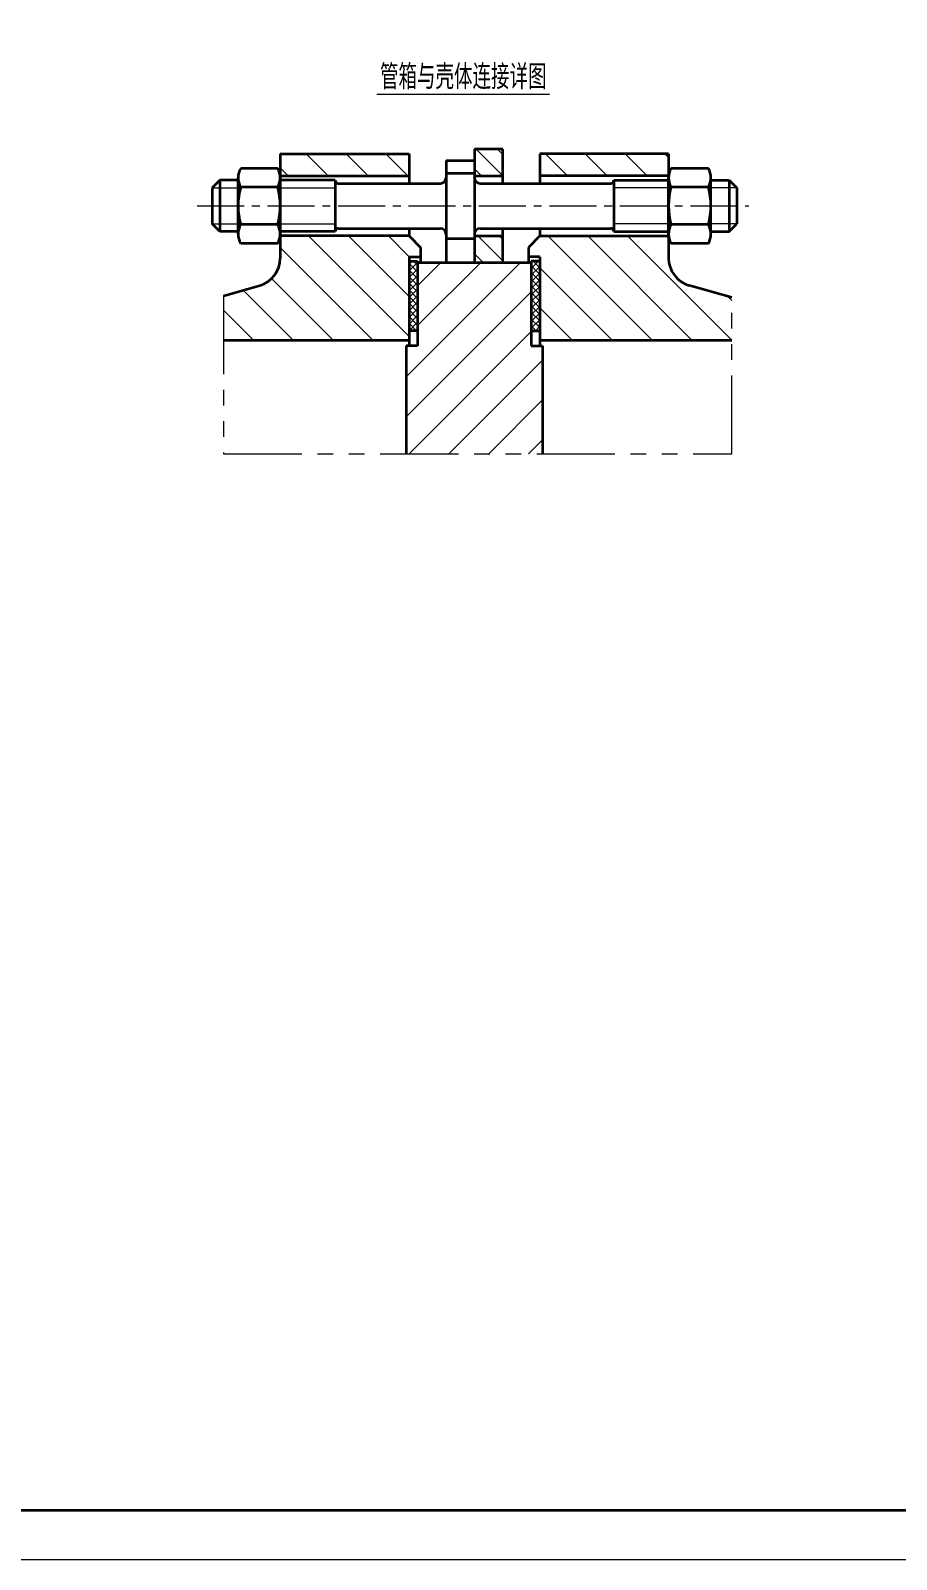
# Model space of a CAD drawing. Header units: millimetres. Extents: x 5765 to 6606, y -201 to 393.
# Drawn here: x 6236.4 to 6411.9, y -200.6 to 109.4 of the extents above; entities that cross this region are included whole.
import ezdxf
from ezdxf.enums import TextEntityAlignment as Align

# ---------------------------------------------------------------- set-up
doc = ezdxf.new("R2010")
doc.units = ezdxf.units.MM
doc.linetypes.add('CENTER2', pattern=[28.575, 19.05, -3.175, 3.175, -3.175])
doc.linetypes.add('PHANTOM2', pattern=[31.75, 15.875, -3.175, 3.175, -3.175, 3.175, -3.175])
for name, color, linetype, lineweight in [('1粗实线', 7, 'Continuous', 35), ('2细实线', 3, 'Continuous', 13), ('3中心线', 1, 'CENTER2', 13), ('5双点划线', 2, 'PHANTOM2', 13), ('6剖面线', 6, 'Continuous', 13), ('7文本', 2, 'Continuous', 13), ('9图表', 4, 'Continuous', 13)]:
    doc.layers.add(name, color=color, linetype=linetype, lineweight=lineweight)
doc.styles.add('lanpec', font='bpec_e.shx', dxfattribs={"width": 0.75, "bigfont": 'hztxt.shx'})
pattern_1 = [(135, (5602.001, 1502.1114), (-4.041115, -4.041115), [])]
pattern_2 = [(45, (5602.001, 1502.1114), (-0.6735192, 0.6735192), []), (135, (5602.001, 1502.1114), (-0.6735192, -0.6735192), [])]

# ---------------------------------------------------------------- blocks, each defined once
blk = doc.blocks.new('A1')
at = {"layer": '1粗实线'}
blk.add_lwpolyline([(-816, 10), (-10, 10), (-10, 584), (-816, 584)], close=True, dxfattribs=at)
at = {"layer": '9图表'}
blk.add_lwpolyline([(-841, 0), (0, 0), (0, 594), (-841, 594)], close=True, dxfattribs=at)
blk = doc.blocks.new('*U40')
at = {"layer": '2细实线'}
blk.add_line((-17.5, 0), (17.5, 0), dxfattribs=at)
at = {"layer": '7文本', "style": 'lanpec', "width": 0.75}
for tag, height, p in [('节点图名称', 5, (0, 3.5)), ('比例', 4, (0, -3.25))]:
    blk.add_attdef(tag, text='', height=height, dxfattribs=at).set_placement(p, align=Align.MIDDLE_CENTER)

msp = doc.modelspace()

# ---------------------------------------------------------------- hatches: boundary and pattern name
at = {"layer": '6剖面线', "ltscale": 0.5}
h = msp.add_hatch(dxfattribs=at)
h.set_pattern_fill('ANSI31', color=256, scale=1.8, angle=90, style=0)
h.set_pattern_definition(pattern_1)
h.paths.add_polyline_path([(6313.142, 79.991), (6313.142, 84.446), (6287.03, 84.446), (6287.03, 79.991)])
edge = h.paths.add_edge_path()
edge.add_line((6313.142, 63.556), (6315.446, 63.556))
edge.add_line((6315.446, 63.556), (6315.446, 65.476))
edge.add_line((6315.446, 65.476), (6313.142, 67.78))
edge.add_line((6313.142, 67.78), (6287.03, 67.78))
edge.add_line((6287.03, 67.78), (6287.03, 63.293))
edge.add_arc((6281.27, 63.293), 5.76, 285.9454, 360, ccw=False)
edge.add_line((6282.853, 57.754), (6275.503, 55.655))
edge.add_line((6275.503, 55.655), (6275.503, 46.66))
edge.add_line((6275.503, 46.66), (6313.142, 46.66))
edge.add_line((6313.142, 46.66), (6313.142, 63.556))
h = msp.add_hatch(dxfattribs=at)
h.set_pattern_fill('ANSI31', color=256, scale=0.96, angle=90, style=0)
h.set_pattern_definition([(135, (-8213.0407, -2522.0948), (-2.1552615, -2.1552615), [])])
h.paths.add_polyline_path([(6332.15, 85.406), (6326.39, 85.406), (6326.39, 79.991), (6332.15, 79.991)])
h.paths.add_polyline_path([(6332.15, 67.78), (6326.39, 67.78), (6326.39, 62.404), (6332.15, 62.404)])
h = msp.add_hatch(dxfattribs=at)
h.set_pattern_fill('ANSI31', color=256, scale=1.8, angle=90, style=0)
h.set_pattern_definition(pattern_1)
h.paths.add_polyline_path([(6369.928, 57.754, -0.3348603), (6365.75, 63.293), (6365.75, 67.78), (6339.638, 67.78), (6337.334, 65.476), (6337.334, 63.556), (6339.638, 63.556), (6339.638, 46.66), (6378.595, 46.66), (6378.595, 55.278)])
h.paths.add_polyline_path([(6339.638, 84.446), (6339.638, 79.991), (6365.75, 79.991), (6365.75, 84.446)])
at = {"layer": '6剖面线'}
h = msp.add_hatch(dxfattribs=at)
h.set_pattern_fill('ANSI31', color=256, scale=1.8, angle=180, style=0)
h.set_pattern_definition([(225, (6314.0964, 40.757), (4.0411, -4.0411), [])])
h.paths.add_polyline_path([(6314.87, 62.404), (6314.87, 45.484), (6313.718, 45.484), (6314.87, 23.62), (6340.214, 23.62), (6340.214, 45.484), (6337.91, 45.484), (6337.91, 62.404)])
h.paths.add_polyline_path([(6313.718, 45.484), (6312.566, 45.484), (6312.566, 23.62), (6314.87, 23.62)])
at = {"layer": '6剖面线', "ltscale": 0.5}
h = msp.add_hatch(dxfattribs=at)
h.set_pattern_fill('ANSI37', color=256, scale=0.3, style=0)
h.set_pattern_definition(pattern_2)
h.paths.add_polyline_path([(6313.142, 48.58), (6314.87, 48.58), (6314.87, 62.66), (6313.142, 62.66)])
h = msp.add_hatch(dxfattribs=at)
h.set_pattern_fill('ANSI37', color=256, scale=0.3, style=0)
h.set_pattern_definition(pattern_2)
h.paths.add_polyline_path([(6339.638, 62.66), (6337.91, 62.66), (6337.91, 48.58), (6339.638, 48.58)])

# ---------------------------------------------------------------- linework, layer by layer
at = {"layer": '1粗实线'}
for p, q in [((6287.03, 84.446), (6313.142, 84.446)), ((6287.03, 84.446), (6287.03, 63.293)), ((6313.142, 84.446), (6313.142, 78.455)), ((6332.15, 85.406), (6326.39, 85.406)), ((6326.39, 85.406), (6326.39, 62.404)), ((6332.15, 78.455), (6332.15, 85.406)), ((6365.75, 84.446), (6339.638, 84.446)), ((6339.638, 84.446), (6339.638, 78.455)), ((6365.75, 84.446), (6365.75, 63.293)), ((6286.497, 81.489), (6279, 81.489)), ((6320.63, 83.102), (6326.39, 83.102)), ((6320.63, 83.102), (6320.63, 62.404)), ((6373.842, 81.489), (6366.222, 81.489)), ((6274.742, 79.07), (6273.206, 77.534)), ((6273.206, 77.534), (6273.206, 70.238)), ((6278.467, 79.07), (6274.742, 79.07)), ((6274.742, 79.07), (6274.742, 68.702)), ((6278.467, 68.183), (6278.467, 79.588)), ((6286.497, 77.687), (6279, 77.687)), ((6287.03, 79.991), (6313.142, 79.991)), ((6287.03, 68.183), (6287.03, 79.588)), ((6298.166, 79.07), (6287.03, 79.07)), ((6298.166, 79.07), (6298.166, 68.702)), ((6298.166, 79.07), (6298.166, 79.031)), ((6298.742, 78.455), (6319.478, 78.455)), ((6320.63, 80.501), (6326.39, 80.501)), ((6326.39, 79.991), (6332.15, 79.991)), ((6326.39, 79.607), (6326.39, 79.646)), ((6327.542, 78.455), (6354.038, 78.455)), ((6365.75, 79.991), (6339.638, 79.991)), ((6354.614, 79.07), (6365.75, 79.07)), ((6354.614, 79.07), (6354.614, 68.702)), ((6354.614, 79.07), (6354.614, 79.031)), ((6365.75, 68.183), (6365.75, 79.588)), ((6373.842, 77.687), (6366.222, 77.687)), ((6374.314, 68.183), (6374.314, 79.588)), ((6374.314, 79.07), (6378.038, 79.07)), ((6378.038, 79.07), (6379.574, 77.534)), ((6378.038, 79.07), (6378.038, 68.702)), ((6379.574, 77.534), (6379.574, 70.238)), ((6274.742, 68.702), (6273.206, 70.238)), ((6278.467, 68.702), (6274.742, 68.702)), ((6286.497, 70.084), (6279, 70.084)), ((6298.166, 68.702), (6287.03, 68.702)), ((6298.742, 69.316), (6319.478, 69.316)), ((6313.142, 69.316), (6313.142, 67.78)), ((6327.542, 69.316), (6354.038, 69.316)), ((6332.15, 62.404), (6332.15, 69.316)), ((6339.638, 69.316), (6339.638, 67.78)), ((6354.614, 68.702), (6365.75, 68.702)), ((6373.842, 70.084), (6366.222, 70.084)), ((6374.314, 68.702), (6378.038, 68.702)), ((6378.038, 68.702), (6379.574, 70.238)), ((6286.497, 66.282), (6279, 66.282)), ((6313.142, 67.78), (6287.03, 67.78)), ((6313.142, 67.78), (6315.446, 65.476)), ((6315.446, 65.476), (6315.446, 62.404)), ((6320.63, 67.27), (6326.39, 67.27)), ((6326.39, 67.78), (6332.15, 67.78)), ((6339.638, 67.78), (6337.334, 65.476)), ((6337.334, 65.476), (6337.334, 62.404)), ((6339.638, 67.78), (6365.75, 67.78)), ((6373.842, 66.282), (6366.222, 66.282)), ((6313.142, 63.556), (6315.446, 63.556)), ((6313.142, 63.556), (6313.142, 45.484)), ((6313.142, 62.66), (6314.87, 62.66)), ((6314.87, 62.66), (6314.87, 45.484)), ((6314.87, 62.596), (6314.87, 48.58)), ((6314.87, 62.404), (6337.91, 62.404)), ((6339.638, 63.556), (6337.334, 63.556)), ((6339.638, 62.66), (6337.91, 62.66)), ((6337.91, 62.66), (6337.91, 48.58)), ((6337.91, 62.596), (6337.91, 45.484)), ((6339.638, 63.556), (6339.638, 45.484)), ((6275.503, 55.655), (6282.853, 57.754)), ((6378.595, 55.278), (6369.928, 57.754)), ((6275.503, 46.66), (6313.142, 46.66)), ((6314.87, 48.58), (6313.142, 48.58)), ((6337.91, 48.58), (6339.638, 48.58)), ((6339.638, 46.66), (6378.595, 46.66)), ((6314.87, 45.484), (6312.566, 45.484)), ((6312.566, 45.484), (6312.566, 23.62)), ((6337.91, 45.484), (6340.214, 45.484)), ((6340.214, 45.484), (6340.214, 23.62))]:
    msp.add_line(p, q, dxfattribs=at)
for centre, radius, start, end in [((6282.123, 79.588), 3.656, 148.67241, 211.32759), ((6283.375, 79.588), 3.656, 328.67241, 31.32759), ((6369.815, 79.588), 4.065, 152.12072, 207.87928), ((6370.249, 79.588), 4.065, 332.12072, 27.87928), ((6292.291, 73.886), 13.824, 164.03799, 195.96201), ((6273.206, 73.886), 13.824, 344.03799, 15.96201), ((6298.742, 79.031), 0.576, 180, 270), ((6319.478, 79.607), 1.152, 270, 0), ((6327.542, 79.607), 1.152, 180, 270), ((6354.038, 79.031), 0.576, 270, 0), ((6381.302, 73.886), 15.552, 165.851, 194.149), ((6358.762, 73.886), 15.552, 345.851, 14.149), ((6282.123, 68.183), 3.656, 148.67241, 211.32759), ((6283.375, 68.183), 3.656, 328.67241, 31.32759), ((6298.742, 68.74), 0.576, 90, 180), ((6319.478, 68.164), 1.152, 0, 90), ((6327.542, 68.164), 1.152, 90, 180), ((6354.038, 68.74), 0.576, 0, 90), ((6369.815, 68.183), 4.065, 152.12072, 207.87928), ((6370.249, 68.183), 4.065, 332.12072, 27.87928), ((6281.27, 63.293), 5.76, 285.9454, 0), ((6371.51, 63.293), 5.76, 180, 254.0546)]:
    msp.add_arc(centre, radius, start, end, dxfattribs=at)
at = {"layer": '2细实线'}
for p, q in [((6273.206, 77.534), (6278.467, 77.534)), ((6287.03, 77.534), (6298.166, 77.534)), ((6365.75, 77.534), (6354.614, 77.534)), ((6379.574, 77.534), (6374.314, 77.534)), ((6273.206, 70.238), (6278.467, 70.238)), ((6287.03, 70.238), (6298.166, 70.238)), ((6365.75, 70.238), (6354.614, 70.238)), ((6379.574, 70.238), (6374.314, 70.238))]:
    msp.add_line(p, q, dxfattribs=at)
at = {"layer": '3中心线', "ltscale": 0.5}
msp.add_line((6270.16, 73.886), (6381.994, 73.886), dxfattribs=at)
at = {"layer": '5双点划线'}
for p, q in [((6275.503, 55.655), (6275.503, 23.62)), ((6378.595, 23.62), (6378.595, 55.278)), ((6275.503, 23.62), (6378.595, 23.62))]:
    msp.add_line(p, q, dxfattribs=at)

# ---------------------------------------------------------------- block references
msp.add_blockref('*U40', (6324.116, 96.545)).add_auto_attribs({'节点图名称': '管箱与壳体连接详图'})
at = {"layer": '2细实线'}
msp.add_blockref('A1', (6606.028, -200.559), dxfattribs=at)

doc.saveas('drawing.dxf')
